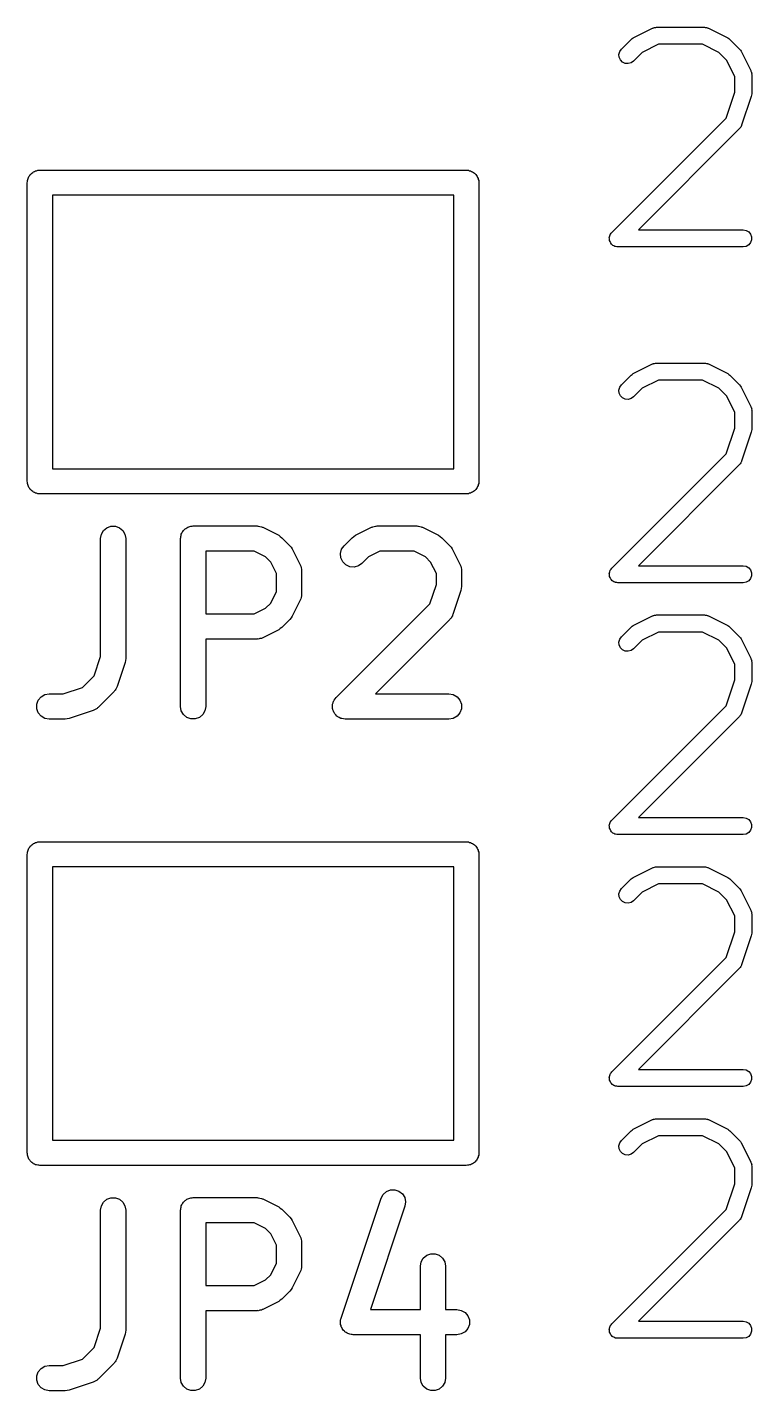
# Model space of a CAD drawing. Extents: x -2.2 to 75.9, y -81.1 to 9.2.
# Drawn here: x 57.16 to 61.47, y -56.31 to -48.19 of the extents above; entities that cross this region are included whole.
import ezdxf

# ---------------------------------------------------------------- set-up
doc = ezdxf.new("R2010")
doc.units = 0
doc.header["$MEASUREMENT"] = 0
doc.layers.add('BLACK', color=7, linetype='CONTINUOUS')

msp = doc.modelspace()

# ---------------------------------------------------------------- linework, layer by layer
at = {"layer": 'Black'}
for p, q in [((60.7645, -48.2481), (60.8794, -48.1906)), ((60.8794, -48.1906), (60.8823, -48.1898)), ((60.8823, -48.1898), (60.8848, -48.1883)), ((60.8848, -48.1883), (60.8907, -48.1873)), ((60.8907, -48.1873), (60.8964, -48.1856)), ((60.8964, -48.1856), (60.8993, -48.1858)), ((60.8993, -48.1858), (60.9022, -48.1852)), ((60.9022, -48.1852), (61.1894, -48.1852)), ((61.1894, -48.1852), (61.1923, -48.1858)), ((61.1923, -48.1858), (61.1952, -48.1856)), ((61.1952, -48.1856), (61.2009, -48.1873)), ((61.2009, -48.1873), (61.2068, -48.1883)), ((61.2068, -48.1883), (61.2093, -48.1898)), ((61.2093, -48.1898), (61.2121, -48.1906)), ((61.2121, -48.1906), (61.3271, -48.2481)), ((60.6838, -48.3295), (60.6939, -48.315)), ((60.6939, -48.315), (60.7513, -48.2576)), ((60.7513, -48.2576), (60.758, -48.2529)), ((60.758, -48.2529), (60.7645, -48.2481)), ((60.9142, -48.2868), (60.8174, -48.3352)), ((61.1774, -48.2868), (60.9142, -48.2868)), ((61.2742, -48.3352), (61.1774, -48.2868)), ((61.3271, -48.2481), (61.3336, -48.2529)), ((61.3336, -48.2529), (61.3403, -48.2576)), ((61.3403, -48.2576), (61.3977, -48.315)), ((61.3977, -48.315), (61.4024, -48.3217)), ((60.6792, -48.3465), (60.6838, -48.3295)), ((60.6807, -48.3641), (60.6792, -48.3465)), ((60.6882, -48.3801), (60.6807, -48.3641)), ((60.7007, -48.3926), (60.6882, -48.3801)), ((60.7167, -48.4), (60.7007, -48.3926)), ((60.7657, -48.3869), (60.7513, -48.397)), ((60.8174, -48.3352), (60.7657, -48.3869)), ((61.32, -48.381), (61.2742, -48.3352)), ((61.3684, -48.4778), (61.32, -48.381)), ((61.4024, -48.3217), (61.4072, -48.3282)), ((61.4072, -48.3282), (61.4647, -48.4431)), ((60.7342, -48.4016), (60.7167, -48.4)), ((60.7513, -48.397), (60.7342, -48.4016)), ((61.4647, -48.4431), (61.4655, -48.4459)), ((61.4655, -48.4459), (61.467, -48.4485)), ((61.467, -48.4485), (61.468, -48.4543)), ((61.468, -48.4543), (61.4697, -48.46)), ((61.4697, -48.46), (61.4695, -48.463)), ((61.4695, -48.463), (61.47, -48.4659)), ((61.47, -48.4659), (61.47, -48.5808)), ((61.3684, -48.5725), (61.3684, -48.4778)), ((61.3174, -48.7257), (61.3684, -48.5725)), ((61.4674, -48.5968), (61.41, -48.7692)), ((61.4686, -48.5888), (61.4674, -48.5968)), ((61.47, -48.5808), (61.4686, -48.5888)), ((60.6364, -49.4066), (61.3174, -48.7257)), ((61.3977, -48.789), (60.795, -49.3917)), ((61.3994, -48.7866), (61.3977, -48.789)), ((61.4016, -48.7847), (61.3994, -48.7866)), ((61.4044, -48.7795), (61.4016, -48.7847)), ((61.4078, -48.7746), (61.4044, -48.7795)), ((61.4086, -48.7718), (61.4078, -48.7746)), ((61.41, -48.7692), (61.4086, -48.7718)), ((57.1875, -49.0503), (57.1925, -49.046)), ((57.1925, -49.046), (57.1987, -49.0438)), ((57.1987, -49.0438), (57.2043, -49.0405)), ((57.2043, -49.0405), (57.2108, -49.0394)), ((57.2108, -49.0394), (57.217, -49.0371)), ((57.217, -49.0371), (57.2235, -49.0371)), ((57.2235, -49.0371), (57.23, -49.036)), ((57.23, -49.036), (59.77, -49.036)), ((59.77, -49.036), (59.7765, -49.0371)), ((59.7765, -49.0371), (59.783, -49.0371)), ((59.783, -49.0371), (59.7892, -49.0394)), ((59.7892, -49.0394), (59.7957, -49.0405)), ((59.7957, -49.0405), (59.8013, -49.0438)), ((59.8013, -49.0438), (59.8075, -49.046)), ((59.8075, -49.046), (59.8125, -49.0503)), ((57.155, -49.111), (57.1561, -49.1045)), ((57.155, -50.889), (57.155, -49.111)), ((57.1561, -49.098), (57.1584, -49.0918)), ((57.1561, -49.1045), (57.1561, -49.098)), ((57.1584, -49.0918), (57.1595, -49.0853)), ((57.1595, -49.0853), (57.1628, -49.0797)), ((57.1628, -49.0797), (57.165, -49.0735)), ((57.165, -49.0735), (57.1693, -49.0685)), ((57.1693, -49.0685), (57.1725, -49.0628)), ((57.1725, -49.0628), (57.1776, -49.0586)), ((57.1776, -49.0586), (57.1818, -49.0535)), ((57.1818, -49.0535), (57.1875, -49.0503)), ((59.8125, -49.0503), (59.8182, -49.0535)), ((59.8182, -49.0535), (59.8224, -49.0586)), ((59.8224, -49.0586), (59.8275, -49.0628)), ((59.8275, -49.0628), (59.8307, -49.0685)), ((59.8307, -49.0685), (59.835, -49.0735)), ((59.835, -49.0735), (59.8372, -49.0797)), ((59.8372, -49.0797), (59.8405, -49.0853)), ((59.8405, -49.0853), (59.8416, -49.0918)), ((59.8416, -49.0918), (59.8439, -49.098)), ((59.8439, -49.098), (59.8439, -49.1045)), ((59.8439, -49.1045), (59.845, -49.111)), ((59.845, -49.111), (59.845, -50.889)), ((57.305, -49.186), (57.305, -50.814)), ((59.695, -49.186), (57.305, -49.186)), ((59.695, -50.814), (59.695, -49.186)), ((60.6217, -49.4381), (60.6223, -49.436)), ((60.6223, -49.4447), (60.6217, -49.4381)), ((60.6223, -49.4337), (60.6246, -49.4275)), ((60.6223, -49.436), (60.6223, -49.4337)), ((60.6223, -49.4514), (60.6223, -49.4447)), ((60.6231, -49.4535), (60.6223, -49.4514)), ((60.6246, -49.4275), (60.6263, -49.4211)), ((60.6263, -49.4211), (60.6276, -49.4193)), ((60.6276, -49.4193), (60.6284, -49.4171)), ((60.6284, -49.4171), (60.6326, -49.4121)), ((60.6326, -49.4121), (60.6364, -49.4066)), ((60.795, -49.3917), (61.4192, -49.3917)), ((61.4192, -49.3917), (61.4366, -49.3948)), ((61.4366, -49.3948), (61.4519, -49.4036)), ((61.4519, -49.4036), (61.4632, -49.4171)), ((61.4632, -49.4171), (61.4693, -49.4337)), ((61.4693, -49.4514), (61.4632, -49.4679)), ((61.4693, -49.4337), (61.4693, -49.4514)), ((60.6233, -49.4557), (60.6231, -49.4535)), ((60.6261, -49.4617), (60.6233, -49.4557)), ((60.6284, -49.4679), (60.6261, -49.4617)), ((60.6298, -49.4697), (60.6284, -49.4679)), ((60.6307, -49.4717), (60.6298, -49.4697)), ((60.6354, -49.4764), (60.6307, -49.4717)), ((60.6397, -49.4815), (60.6354, -49.4764)), ((60.6416, -49.4826), (60.6397, -49.4815)), ((60.6432, -49.4842), (60.6416, -49.4826)), ((60.6492, -49.487), (60.6432, -49.4842)), ((60.655, -49.4903), (60.6492, -49.487)), ((60.6572, -49.4907), (60.655, -49.4903)), ((60.6592, -49.4916), (60.6572, -49.4907)), ((60.6658, -49.4922), (60.6592, -49.4916)), ((60.6724, -49.4933), (60.6658, -49.4922)), ((61.4192, -49.4933), (60.6724, -49.4933)), ((61.4366, -49.4903), (61.4192, -49.4933)), ((61.4519, -49.4815), (61.4366, -49.4903)), ((61.4632, -49.4679), (61.4519, -49.4815)), ((60.6939, -50.315), (60.7513, -50.2576)), ((60.7513, -50.2576), (60.758, -50.2529)), ((60.758, -50.2529), (60.7645, -50.2481)), ((60.7645, -50.2481), (60.8794, -50.1906)), ((60.8794, -50.1906), (60.8823, -50.1898)), ((60.8823, -50.1898), (60.8848, -50.1883)), ((60.8848, -50.1883), (60.8907, -50.1873)), ((60.8907, -50.1873), (60.8964, -50.1856)), ((60.8964, -50.1856), (60.8993, -50.1858)), ((60.8993, -50.1858), (60.9022, -50.1852)), ((60.9022, -50.1852), (61.1894, -50.1852)), ((61.1894, -50.1852), (61.1923, -50.1858)), ((61.1923, -50.1858), (61.1952, -50.1856)), ((61.1952, -50.1856), (61.2009, -50.1873)), ((61.2009, -50.1873), (61.2068, -50.1883)), ((61.2068, -50.1883), (61.2093, -50.1898)), ((61.2093, -50.1898), (61.2121, -50.1906)), ((61.2121, -50.1906), (61.3271, -50.2481)), ((61.3271, -50.2481), (61.3336, -50.2529)), ((61.3336, -50.2529), (61.3403, -50.2576)), ((61.3403, -50.2576), (61.3977, -50.315)), ((60.6792, -50.3465), (60.6838, -50.3295)), ((60.6838, -50.3295), (60.6939, -50.315)), ((60.8174, -50.3352), (60.7657, -50.3869)), ((60.9142, -50.2868), (60.8174, -50.3352)), ((61.1774, -50.2868), (60.9142, -50.2868)), ((61.2742, -50.3352), (61.1774, -50.2868)), ((61.32, -50.381), (61.2742, -50.3352)), ((61.3977, -50.315), (61.4024, -50.3217)), ((61.4024, -50.3217), (61.4072, -50.3282)), ((61.4072, -50.3282), (61.4647, -50.4431)), ((60.6807, -50.3641), (60.6792, -50.3465)), ((60.6882, -50.3801), (60.6807, -50.3641)), ((60.7007, -50.3926), (60.6882, -50.3801)), ((60.7167, -50.4), (60.7007, -50.3926)), ((60.7342, -50.4016), (60.7167, -50.4)), ((60.7513, -50.397), (60.7342, -50.4016)), ((60.7657, -50.3869), (60.7513, -50.397)), ((61.3684, -50.4778), (61.32, -50.381)), ((61.3684, -50.5725), (61.3684, -50.4778)), ((61.4647, -50.4431), (61.4655, -50.4459)), ((61.4655, -50.4459), (61.467, -50.4485)), ((61.467, -50.4485), (61.468, -50.4543)), ((61.468, -50.4543), (61.4697, -50.46)), ((61.4697, -50.46), (61.4695, -50.463)), ((61.4695, -50.463), (61.47, -50.4659)), ((61.47, -50.4659), (61.47, -50.5808)), ((61.3174, -50.7257), (61.3684, -50.5725)), ((61.4686, -50.5888), (61.4674, -50.5968)), ((61.47, -50.5808), (61.4686, -50.5888)), ((61.4674, -50.5968), (61.41, -50.7692)), ((60.6364, -51.4066), (61.3174, -50.7257)), ((57.305, -50.814), (59.695, -50.814)), ((61.3977, -50.789), (60.795, -51.3917)), ((61.3994, -50.7866), (61.3977, -50.789)), ((61.4016, -50.7847), (61.3994, -50.7866)), ((61.4044, -50.7795), (61.4016, -50.7847)), ((61.4078, -50.7746), (61.4044, -50.7795)), ((61.4086, -50.7718), (61.4078, -50.7746)), ((61.41, -50.7692), (61.4086, -50.7718)), ((57.1561, -50.8955), (57.155, -50.889)), ((57.1561, -50.902), (57.1561, -50.8955)), ((57.1584, -50.9082), (57.1561, -50.902)), ((57.1595, -50.9147), (57.1584, -50.9082)), ((59.8416, -50.9082), (59.8405, -50.9147)), ((59.8439, -50.902), (59.8416, -50.9082)), ((59.845, -50.889), (59.8439, -50.8955)), ((59.8439, -50.8955), (59.8439, -50.902)), ((57.1628, -50.9203), (57.1595, -50.9147)), ((57.165, -50.9265), (57.1628, -50.9203)), ((57.1693, -50.9315), (57.165, -50.9265)), ((57.1725, -50.9372), (57.1693, -50.9315)), ((57.1776, -50.9414), (57.1725, -50.9372)), ((57.1818, -50.9465), (57.1776, -50.9414)), ((57.1875, -50.9497), (57.1818, -50.9465)), ((57.1925, -50.954), (57.1875, -50.9497)), ((57.1987, -50.9562), (57.1925, -50.954)), ((57.2043, -50.9595), (57.1987, -50.9562)), ((57.2108, -50.9606), (57.2043, -50.9595)), ((57.217, -50.9629), (57.2108, -50.9606)), ((57.2235, -50.9629), (57.217, -50.9629)), ((57.23, -50.964), (57.2235, -50.9629)), ((59.77, -50.964), (57.23, -50.964)), ((59.7765, -50.9629), (59.77, -50.964)), ((59.783, -50.9629), (59.7765, -50.9629)), ((59.7892, -50.9606), (59.783, -50.9629)), ((59.7957, -50.9595), (59.7892, -50.9606)), ((59.8013, -50.9562), (59.7957, -50.9595)), ((59.8075, -50.954), (59.8013, -50.9562)), ((59.8125, -50.9497), (59.8075, -50.954)), ((59.8182, -50.9465), (59.8125, -50.9497)), ((59.8224, -50.9414), (59.8182, -50.9465)), ((59.8275, -50.9372), (59.8224, -50.9414)), ((59.8307, -50.9315), (59.8275, -50.9372)), ((59.835, -50.9265), (59.8307, -50.9315)), ((59.8372, -50.9203), (59.835, -50.9265)), ((59.8405, -50.9147), (59.8372, -50.9203)), ((57.6292, -51.1654), (57.6536, -51.1565)), ((57.6536, -51.1565), (57.6797, -51.1565)), ((57.6797, -51.1565), (57.7042, -51.1654)), ((58.1237, -51.1588), (58.1298, -51.1565)), ((58.1298, -51.1565), (58.1364, -51.1565)), ((58.1364, -51.1565), (58.1429, -51.1554)), ((58.1429, -51.1554), (58.5238, -51.1554)), ((58.5238, -51.1554), (58.5281, -51.1561)), ((58.5281, -51.1561), (58.5324, -51.1559)), ((58.5324, -51.1559), (58.5408, -51.1584)), ((59.2211, -51.1584), (59.2295, -51.1559)), ((59.2295, -51.1559), (59.2338, -51.1561)), ((59.2338, -51.1561), (59.2381, -51.1554)), ((59.2381, -51.1554), (59.4762, -51.1554)), ((59.4762, -51.1554), (59.4804, -51.1561)), ((59.4804, -51.1561), (59.4848, -51.1559)), ((59.4848, -51.1559), (59.4932, -51.1584)), ((57.5917, -51.2304), (57.5962, -51.2047)), ((57.5917, -51.9325), (57.5917, -51.2304)), ((57.5962, -51.2047), (57.6092, -51.1822)), ((57.6092, -51.1822), (57.6292, -51.1654)), ((57.7042, -51.1654), (57.7241, -51.1822)), ((57.7241, -51.1822), (57.7371, -51.2047)), ((57.7371, -51.2047), (57.7417, -51.2304)), ((57.7417, -51.2304), (57.7417, -51.9447)), ((58.0679, -51.2304), (58.069, -51.2239)), ((58.0679, -52.2304), (58.0679, -51.2304)), ((58.069, -51.2174), (58.0712, -51.2112)), ((58.069, -51.2239), (58.069, -51.2174)), ((58.0712, -51.2112), (58.0724, -51.2047)), ((58.0724, -51.2047), (58.0757, -51.199)), ((58.0757, -51.199), (58.0779, -51.1929)), ((58.0779, -51.1929), (58.0821, -51.1879)), ((58.0821, -51.1879), (58.0854, -51.1822)), ((58.0854, -51.1822), (58.0904, -51.178)), ((58.0904, -51.178), (58.0946, -51.1729)), ((58.0946, -51.1729), (58.1003, -51.1696)), ((58.1003, -51.1696), (58.1054, -51.1654)), ((58.1054, -51.1654), (58.1115, -51.1632)), ((58.1115, -51.1632), (58.1172, -51.1599)), ((58.1172, -51.1599), (58.1237, -51.1588)), ((58.5408, -51.1584), (58.5495, -51.1599)), ((58.5495, -51.1599), (58.5532, -51.1621)), ((58.5532, -51.1621), (58.5574, -51.1633)), ((58.5574, -51.1633), (58.6526, -51.2109)), ((58.6526, -51.2109), (58.6622, -51.2181)), ((58.6622, -51.2181), (58.6721, -51.225)), ((58.6721, -51.225), (58.7197, -51.2726)), ((59.0422, -51.2726), (59.0898, -51.225)), ((59.0898, -51.225), (59.0997, -51.2181)), ((59.0997, -51.2181), (59.1093, -51.2109)), ((59.1093, -51.2109), (59.2046, -51.1633)), ((59.2046, -51.1633), (59.2087, -51.1621)), ((59.2087, -51.1621), (59.2124, -51.1599)), ((59.2124, -51.1599), (59.2211, -51.1584)), ((59.4932, -51.1584), (59.5018, -51.1599)), ((59.5018, -51.1599), (59.5056, -51.1621)), ((59.5056, -51.1621), (59.5097, -51.1633)), ((59.5097, -51.1633), (59.605, -51.2109)), ((59.605, -51.2109), (59.6146, -51.2181)), ((59.6146, -51.2181), (59.6245, -51.225)), ((59.6245, -51.225), (59.6721, -51.2726)), ((58.2179, -51.3054), (58.2179, -51.6792)), ((58.5061, -51.3054), (58.2179, -51.3054)), ((58.5746, -51.3396), (58.5061, -51.3054)), ((58.7197, -51.2726), (58.7266, -51.2824)), ((58.7266, -51.2824), (58.7337, -51.2921)), ((58.7337, -51.2921), (58.7814, -51.3873)), ((59.0205, -51.3191), (59.0273, -51.2939)), ((59.0228, -51.345), (59.0205, -51.3191)), ((59.0273, -51.2939), (59.0422, -51.2726)), ((59.2558, -51.3054), (59.1873, -51.3396)), ((59.4585, -51.3054), (59.2558, -51.3054)), ((59.527, -51.3396), (59.4585, -51.3054)), ((59.6721, -51.2726), (59.679, -51.2824)), ((59.679, -51.2824), (59.6861, -51.2921)), ((59.6861, -51.2921), (59.7337, -51.3873)), ((58.605, -51.37), (58.5746, -51.3396)), ((58.6393, -51.4386), (58.605, -51.37)), ((58.7814, -51.3873), (58.7826, -51.3915)), ((58.7826, -51.3915), (58.7848, -51.3952)), ((58.7848, -51.3952), (58.7863, -51.4039)), ((59.0338, -51.3686), (59.0228, -51.345)), ((59.0522, -51.3871), (59.0338, -51.3686)), ((59.0758, -51.3981), (59.0522, -51.3871)), ((59.1018, -51.4003), (59.0758, -51.3981)), ((59.1269, -51.3936), (59.1018, -51.4003)), ((59.1483, -51.3787), (59.1269, -51.3936)), ((59.1873, -51.3396), (59.1483, -51.3787)), ((59.5574, -51.37), (59.527, -51.3396)), ((59.5917, -51.4386), (59.5574, -51.37)), ((59.7337, -51.3873), (59.735, -51.3915)), ((59.735, -51.3915), (59.7371, -51.3952)), ((59.7371, -51.3952), (59.7387, -51.4039)), ((60.795, -51.3917), (61.4192, -51.3917)), ((61.4192, -51.3917), (61.4366, -51.3948)), ((61.4366, -51.3948), (61.4519, -51.4036)), ((58.6393, -51.546), (58.6393, -51.4386)), ((58.7863, -51.4039), (58.7888, -51.4123)), ((58.7888, -51.4123), (58.7885, -51.4166)), ((58.7885, -51.4166), (58.7893, -51.4209)), ((58.7893, -51.4209), (58.7893, -51.5637)), ((59.5917, -51.5039), (59.5917, -51.4386)), ((59.7387, -51.4039), (59.7412, -51.4123)), ((59.7412, -51.4123), (59.7409, -51.4166)), ((59.7409, -51.4166), (59.7417, -51.4209)), ((59.7417, -51.4209), (59.7417, -51.5161)), ((60.6217, -51.4381), (60.6223, -51.436)), ((60.6223, -51.4447), (60.6217, -51.4381)), ((60.6223, -51.4337), (60.6246, -51.4275)), ((60.6223, -51.436), (60.6223, -51.4337)), ((60.6223, -51.4514), (60.6223, -51.4447)), ((60.6231, -51.4535), (60.6223, -51.4514)), ((60.6233, -51.4557), (60.6231, -51.4535)), ((60.6261, -51.4617), (60.6233, -51.4557)), ((60.6246, -51.4275), (60.6263, -51.4211)), ((60.6284, -51.4679), (60.6261, -51.4617)), ((60.6263, -51.4211), (60.6276, -51.4193)), ((60.6276, -51.4193), (60.6284, -51.4171)), ((60.6284, -51.4171), (60.6326, -51.4121)), ((60.6298, -51.4697), (60.6284, -51.4679)), ((60.6307, -51.4717), (60.6298, -51.4697)), ((60.6354, -51.4764), (60.6307, -51.4717)), ((60.6326, -51.4121), (60.6364, -51.4066)), ((60.6397, -51.4815), (60.6354, -51.4764)), ((60.6416, -51.4826), (60.6397, -51.4815)), ((61.4519, -51.4815), (61.4366, -51.4903)), ((61.4519, -51.4036), (61.4632, -51.4171)), ((61.4632, -51.4679), (61.4519, -51.4815)), ((61.4632, -51.4171), (61.4693, -51.4337)), ((61.4693, -51.4514), (61.4632, -51.4679)), ((61.4693, -51.4337), (61.4693, -51.4514)), ((58.605, -51.6145), (58.6393, -51.546)), ((59.5535, -51.6184), (59.5917, -51.5039)), ((59.7378, -51.5398), (59.6902, -51.6827)), ((59.7396, -51.5279), (59.7378, -51.5398)), ((59.7417, -51.5161), (59.7396, -51.5279)), ((60.6432, -51.4842), (60.6416, -51.4826)), ((60.6492, -51.487), (60.6432, -51.4842)), ((60.655, -51.4903), (60.6492, -51.487)), ((60.6572, -51.4907), (60.655, -51.4903)), ((60.6592, -51.4916), (60.6572, -51.4907)), ((60.6658, -51.4922), (60.6592, -51.4916)), ((60.6724, -51.4933), (60.6658, -51.4922)), ((61.4192, -51.4933), (60.6724, -51.4933)), ((61.4366, -51.4903), (61.4192, -51.4933)), ((58.5746, -51.6449), (58.605, -51.6145)), ((58.7814, -51.5973), (58.7337, -51.6925)), ((58.7826, -51.5931), (58.7814, -51.5973)), ((58.7848, -51.5894), (58.7826, -51.5931)), ((58.7863, -51.5807), (58.7848, -51.5894)), ((58.7888, -51.5723), (58.7863, -51.5807)), ((58.7893, -51.5637), (58.7885, -51.568)), ((58.7885, -51.568), (58.7888, -51.5723)), ((58.9946, -52.1773), (59.5535, -51.6184)), ((58.2179, -51.6792), (58.5061, -51.6792)), ((58.5061, -51.6792), (58.5746, -51.6449)), ((58.7197, -51.712), (58.6721, -51.7596)), ((58.7266, -51.7022), (58.7197, -51.712)), ((58.7337, -51.6925), (58.7266, -51.7022)), ((59.6721, -51.712), (59.2287, -52.1554)), ((59.6746, -51.7084), (59.6721, -51.712)), ((59.6778, -51.7056), (59.6746, -51.7084)), ((59.682, -51.6979), (59.6778, -51.7056)), ((59.687, -51.6906), (59.682, -51.6979)), ((59.6881, -51.6865), (59.687, -51.6906)), ((59.6902, -51.6827), (59.6881, -51.6865)), ((60.7645, -51.7481), (60.8794, -51.6906)), ((60.8794, -51.6906), (60.8823, -51.6898)), ((60.8823, -51.6898), (60.8848, -51.6883)), ((60.8848, -51.6883), (60.8907, -51.6873)), ((60.8907, -51.6873), (60.8964, -51.6856)), ((60.8964, -51.6856), (60.8993, -51.6858)), ((60.8993, -51.6858), (60.9022, -51.6852)), ((60.9022, -51.6852), (61.1894, -51.6852)), ((61.1894, -51.6852), (61.1923, -51.6858)), ((61.1923, -51.6858), (61.1952, -51.6856)), ((61.1952, -51.6856), (61.2009, -51.6873)), ((61.2009, -51.6873), (61.2068, -51.6883)), ((61.2068, -51.6883), (61.2093, -51.6898)), ((61.2093, -51.6898), (61.2121, -51.6906)), ((61.2121, -51.6906), (61.3271, -51.7481)), ((58.6526, -51.7737), (58.5574, -51.8213)), ((58.6622, -51.7665), (58.6526, -51.7737)), ((58.6721, -51.7596), (58.6622, -51.7665)), ((60.6939, -51.815), (60.7513, -51.7576)), ((60.7513, -51.7576), (60.758, -51.7529)), ((60.758, -51.7529), (60.7645, -51.7481)), ((60.9142, -51.7868), (60.8174, -51.8352)), ((61.1774, -51.7868), (60.9142, -51.7868)), ((61.2742, -51.8352), (61.1774, -51.7868)), ((61.3271, -51.7481), (61.3336, -51.7529)), ((61.3336, -51.7529), (61.3403, -51.7576)), ((61.3403, -51.7576), (61.3977, -51.815)), ((58.5238, -51.8292), (58.2179, -51.8292)), ((58.2179, -51.8292), (58.2179, -52.2304)), ((58.5281, -51.8284), (58.5238, -51.8292)), ((58.5324, -51.8287), (58.5281, -51.8284)), ((58.5408, -51.8262), (58.5324, -51.8287)), ((58.5495, -51.8247), (58.5408, -51.8262)), ((58.5532, -51.8225), (58.5495, -51.8247)), ((58.5574, -51.8213), (58.5532, -51.8225)), ((60.6792, -51.8465), (60.6838, -51.8295)), ((60.6807, -51.8641), (60.6792, -51.8465)), ((60.6882, -51.8801), (60.6807, -51.8641)), ((60.6838, -51.8295), (60.6939, -51.815)), ((60.7007, -51.8926), (60.6882, -51.8801)), ((60.7657, -51.8869), (60.7513, -51.897)), ((60.8174, -51.8352), (60.7657, -51.8869)), ((61.32, -51.881), (61.2742, -51.8352)), ((61.3684, -51.9778), (61.32, -51.881)), ((61.3977, -51.815), (61.4024, -51.8217)), ((61.4024, -51.8217), (61.4072, -51.8282)), ((61.4072, -51.8282), (61.4647, -51.9431)), ((57.5535, -52.047), (57.5917, -51.9325)), ((57.7378, -51.9684), (57.6902, -52.1112)), ((57.7396, -51.9565), (57.7378, -51.9684)), ((57.7417, -51.9447), (57.7396, -51.9565)), ((60.7167, -51.9), (60.7007, -51.8926)), ((60.7342, -51.9016), (60.7167, -51.9)), ((60.7513, -51.897), (60.7342, -51.9016)), ((61.4647, -51.9431), (61.4655, -51.9459)), ((61.4655, -51.9459), (61.467, -51.9485)), ((61.467, -51.9485), (61.468, -51.9543)), ((61.468, -51.9543), (61.4697, -51.96)), ((61.4697, -51.96), (61.4695, -51.963)), ((61.4695, -51.963), (61.47, -51.9659)), ((61.47, -51.9659), (61.47, -52.0808)), ((57.4833, -52.1172), (57.5535, -52.047)), ((61.3684, -52.0725), (61.3684, -51.9778)), ((57.3688, -52.1554), (57.4833, -52.1172)), ((57.682, -52.1264), (57.6778, -52.1341)), ((57.687, -52.1192), (57.682, -52.1264)), ((57.6881, -52.115), (57.687, -52.1192)), ((57.6902, -52.1112), (57.6881, -52.115)), ((61.3174, -52.2257), (61.3684, -52.0725)), ((61.4674, -52.0968), (61.41, -52.2692)), ((61.4686, -52.0888), (61.4674, -52.0968)), ((61.47, -52.0808), (61.4686, -52.0888)), ((57.2119, -52.2174), (57.2208, -52.1929)), ((57.2208, -52.1929), (57.2375, -52.1729)), ((57.2375, -52.1729), (57.2601, -52.1599)), ((57.2601, -52.1599), (57.2857, -52.1554)), ((57.2857, -52.1554), (57.3688, -52.1554)), ((57.6721, -52.1406), (57.5768, -52.2358)), ((57.6746, -52.137), (57.6721, -52.1406)), ((57.6778, -52.1341), (57.6746, -52.137)), ((58.9738, -52.2174), (58.9771, -52.2081)), ((58.9771, -52.2081), (58.9796, -52.1987)), ((58.9796, -52.1987), (58.9815, -52.196)), ((58.9815, -52.196), (58.9827, -52.1929)), ((58.9827, -52.1929), (58.989, -52.1854)), ((58.989, -52.1854), (58.9946, -52.1773)), ((59.2287, -52.1554), (59.6667, -52.1554)), ((59.6667, -52.1554), (59.6923, -52.1599)), ((59.6923, -52.1599), (59.7149, -52.1729)), ((59.7149, -52.1729), (59.7316, -52.1929)), ((59.7316, -52.1929), (59.7405, -52.2174)), ((57.2119, -52.2434), (57.2119, -52.2174)), ((57.2208, -52.2679), (57.2119, -52.2434)), ((57.2375, -52.2878), (57.2208, -52.2679)), ((57.2601, -52.3009), (57.2375, -52.2878)), ((57.5475, -52.2539), (57.4047, -52.3015)), ((57.5513, -52.2519), (57.5475, -52.2539)), ((57.5555, -52.2507), (57.5513, -52.2519)), ((57.5627, -52.2457), (57.5555, -52.2507)), ((57.5704, -52.2415), (57.5627, -52.2457)), ((57.5733, -52.2383), (57.5704, -52.2415)), ((57.5768, -52.2358), (57.5733, -52.2383)), ((58.0724, -52.256), (58.0679, -52.2304)), ((58.0854, -52.2786), (58.0724, -52.256)), ((58.1054, -52.2953), (58.0854, -52.2786)), ((58.2003, -52.2786), (58.1804, -52.2953)), ((58.2133, -52.256), (58.2003, -52.2786)), ((58.2179, -52.2304), (58.2133, -52.256)), ((58.9729, -52.2238), (58.9738, -52.2207)), ((58.9738, -52.2336), (58.9729, -52.2238)), ((58.9738, -52.2207), (58.9738, -52.2174)), ((58.9738, -52.2434), (58.9738, -52.2336)), ((58.9749, -52.2465), (58.9738, -52.2434)), ((58.9752, -52.2498), (58.9749, -52.2465)), ((58.9793, -52.2587), (58.9752, -52.2498)), ((58.9827, -52.2679), (58.9793, -52.2587)), ((58.9848, -52.2704), (58.9827, -52.2679)), ((58.9862, -52.2734), (58.9848, -52.2704)), ((58.9931, -52.2803), (58.9862, -52.2734)), ((58.9994, -52.2878), (58.9931, -52.2803)), ((59.0023, -52.2895), (58.9994, -52.2878)), ((59.0046, -52.2918), (59.0023, -52.2895)), ((59.0135, -52.296), (59.0046, -52.2918)), ((59.7149, -52.2878), (59.6923, -52.3009)), ((59.7316, -52.2679), (59.7149, -52.2878)), ((59.7405, -52.2434), (59.7316, -52.2679)), ((59.7405, -52.2174), (59.7405, -52.2434)), ((60.6364, -52.9066), (61.3174, -52.2257)), ((61.3977, -52.289), (60.795, -52.8917)), ((61.3994, -52.2866), (61.3977, -52.289)), ((61.4016, -52.2847), (61.3994, -52.2866)), ((61.4044, -52.2795), (61.4016, -52.2847)), ((61.4078, -52.2746), (61.4044, -52.2795)), ((61.4086, -52.2718), (61.4078, -52.2746)), ((61.41, -52.2692), (61.4086, -52.2718)), ((57.2857, -52.3054), (57.2601, -52.3009)), ((57.381, -52.3054), (57.2857, -52.3054)), ((57.3928, -52.3033), (57.381, -52.3054)), ((57.4047, -52.3015), (57.3928, -52.3033)), ((58.1298, -52.3042), (58.1054, -52.2953)), ((58.1559, -52.3042), (58.1298, -52.3042)), ((58.1804, -52.2953), (58.1559, -52.3042)), ((59.022, -52.3009), (59.0135, -52.296)), ((59.0252, -52.3014), (59.022, -52.3009)), ((59.0282, -52.3028), (59.0252, -52.3014)), ((59.038, -52.3037), (59.0282, -52.3028)), ((59.0476, -52.3054), (59.038, -52.3037)), ((59.6667, -52.3054), (59.0476, -52.3054)), ((59.6923, -52.3009), (59.6667, -52.3054)), ((60.6217, -52.9381), (60.6223, -52.936)), ((60.6223, -52.9447), (60.6217, -52.9381)), ((60.6223, -52.9337), (60.6246, -52.9275)), ((60.6223, -52.936), (60.6223, -52.9337)), ((60.6246, -52.9275), (60.6263, -52.9211)), ((60.6263, -52.9211), (60.6276, -52.9193)), ((60.6276, -52.9193), (60.6284, -52.9171)), ((60.6284, -52.9171), (60.6326, -52.9121)), ((60.6326, -52.9121), (60.6364, -52.9066)), ((60.795, -52.8917), (61.4192, -52.8917)), ((61.4192, -52.8917), (61.4366, -52.8948)), ((61.4366, -52.8948), (61.4519, -52.9036)), ((61.4519, -52.9036), (61.4632, -52.9171)), ((61.4632, -52.9171), (61.4693, -52.9337)), ((61.4693, -52.9337), (61.4693, -52.9514)), ((60.6223, -52.9514), (60.6223, -52.9447)), ((60.6231, -52.9535), (60.6223, -52.9514)), ((60.6233, -52.9557), (60.6231, -52.9535)), ((60.6261, -52.9617), (60.6233, -52.9557)), ((60.6284, -52.9679), (60.6261, -52.9617)), ((60.6298, -52.9697), (60.6284, -52.9679)), ((60.6307, -52.9717), (60.6298, -52.9697)), ((60.6354, -52.9764), (60.6307, -52.9717)), ((60.6397, -52.9815), (60.6354, -52.9764)), ((60.6416, -52.9826), (60.6397, -52.9815)), ((60.6432, -52.9842), (60.6416, -52.9826)), ((60.6492, -52.987), (60.6432, -52.9842)), ((60.655, -52.9903), (60.6492, -52.987)), ((60.6572, -52.9907), (60.655, -52.9903)), ((60.6592, -52.9916), (60.6572, -52.9907)), ((60.6658, -52.9922), (60.6592, -52.9916)), ((60.6724, -52.9933), (60.6658, -52.9922)), ((61.4192, -52.9933), (60.6724, -52.9933)), ((61.4366, -52.9903), (61.4192, -52.9933)), ((61.4519, -52.9815), (61.4366, -52.9903)), ((61.4632, -52.9679), (61.4519, -52.9815)), ((61.4693, -52.9514), (61.4632, -52.9679)), ((57.155, -53.111), (57.1561, -53.1045)), ((57.1561, -53.098), (57.1584, -53.0918)), ((57.1561, -53.1045), (57.1561, -53.098)), ((57.1584, -53.0918), (57.1595, -53.0853)), ((57.1595, -53.0853), (57.1628, -53.0797)), ((57.1628, -53.0797), (57.165, -53.0735)), ((57.165, -53.0735), (57.1693, -53.0685)), ((57.1693, -53.0685), (57.1725, -53.0628)), ((57.1725, -53.0628), (57.1776, -53.0586)), ((57.1776, -53.0586), (57.1818, -53.0535)), ((57.1818, -53.0535), (57.1875, -53.0503)), ((57.1875, -53.0503), (57.1925, -53.046)), ((57.1925, -53.046), (57.1987, -53.0438)), ((57.1987, -53.0438), (57.2043, -53.0405)), ((57.2043, -53.0405), (57.2108, -53.0394)), ((57.2108, -53.0394), (57.217, -53.0371)), ((57.217, -53.0371), (57.2235, -53.0371)), ((57.2235, -53.0371), (57.23, -53.036)), ((57.23, -53.036), (59.77, -53.036)), ((59.77, -53.036), (59.7765, -53.0371)), ((59.7765, -53.0371), (59.783, -53.0371)), ((59.783, -53.0371), (59.7892, -53.0394)), ((59.7892, -53.0394), (59.7957, -53.0405)), ((59.7957, -53.0405), (59.8013, -53.0438)), ((59.8013, -53.0438), (59.8075, -53.046)), ((59.8075, -53.046), (59.8125, -53.0503)), ((59.8125, -53.0503), (59.8182, -53.0535)), ((59.8182, -53.0535), (59.8224, -53.0586)), ((59.8224, -53.0586), (59.8275, -53.0628)), ((59.8275, -53.0628), (59.8307, -53.0685)), ((59.8307, -53.0685), (59.835, -53.0735)), ((59.835, -53.0735), (59.8372, -53.0797)), ((59.8372, -53.0797), (59.8405, -53.0853)), ((59.8405, -53.0853), (59.8416, -53.0918)), ((59.8416, -53.0918), (59.8439, -53.098)), ((59.8439, -53.098), (59.8439, -53.1045)), ((59.8439, -53.1045), (59.845, -53.111)), ((57.155, -54.889), (57.155, -53.111)), ((57.305, -53.186), (57.305, -54.814)), ((59.695, -53.186), (57.305, -53.186)), ((59.695, -54.814), (59.695, -53.186)), ((59.845, -53.111), (59.845, -54.889)), ((60.8848, -53.1883), (60.8907, -53.1873)), ((60.8907, -53.1873), (60.8964, -53.1856)), ((60.8964, -53.1856), (60.8993, -53.1858)), ((60.8993, -53.1858), (60.9022, -53.1852)), ((60.9022, -53.1852), (61.1894, -53.1852)), ((61.1894, -53.1852), (61.1923, -53.1858)), ((61.1923, -53.1858), (61.1952, -53.1856)), ((61.1952, -53.1856), (61.2009, -53.1873)), ((61.2009, -53.1873), (61.2068, -53.1883)), ((60.6939, -53.315), (60.7513, -53.2576)), ((60.7513, -53.2576), (60.758, -53.2529)), ((60.758, -53.2529), (60.7645, -53.2481)), ((60.7645, -53.2481), (60.8794, -53.1906)), ((60.8794, -53.1906), (60.8823, -53.1898)), ((60.8823, -53.1898), (60.8848, -53.1883)), ((61.2068, -53.1883), (61.2093, -53.1898)), ((61.2093, -53.1898), (61.2121, -53.1906)), ((61.2121, -53.1906), (61.3271, -53.2481)), ((61.3271, -53.2481), (61.3336, -53.2529)), ((61.3336, -53.2529), (61.3403, -53.2576)), ((61.3403, -53.2576), (61.3977, -53.315)), ((60.6792, -53.3465), (60.6838, -53.3295)), ((60.6807, -53.3641), (60.6792, -53.3465)), ((60.6838, -53.3295), (60.6939, -53.315)), ((60.8174, -53.3352), (60.7657, -53.3869)), ((60.9142, -53.2868), (60.8174, -53.3352)), ((61.1774, -53.2868), (60.9142, -53.2868)), ((61.2742, -53.3352), (61.1774, -53.2868)), ((61.32, -53.381), (61.2742, -53.3352)), ((61.3977, -53.315), (61.4024, -53.3217)), ((61.4024, -53.3217), (61.4072, -53.3282)), ((61.4072, -53.3282), (61.4647, -53.4431)), ((60.6882, -53.3801), (60.6807, -53.3641)), ((60.7007, -53.3926), (60.6882, -53.3801)), ((60.7167, -53.4), (60.7007, -53.3926)), ((60.7342, -53.4016), (60.7167, -53.4)), ((60.7513, -53.397), (60.7342, -53.4016)), ((60.7657, -53.3869), (60.7513, -53.397)), ((61.3684, -53.4778), (61.32, -53.381)), ((61.3684, -53.5725), (61.3684, -53.4778)), ((61.4647, -53.4431), (61.4655, -53.4459)), ((61.4655, -53.4459), (61.467, -53.4485)), ((61.467, -53.4485), (61.468, -53.4543)), ((61.468, -53.4543), (61.4697, -53.46)), ((61.4697, -53.46), (61.4695, -53.463)), ((61.4695, -53.463), (61.47, -53.4659)), ((61.47, -53.4659), (61.47, -53.5808)), ((61.3174, -53.7257), (61.3684, -53.5725)), ((61.4686, -53.5888), (61.4674, -53.5968)), ((61.47, -53.5808), (61.4686, -53.5888)), ((61.4674, -53.5968), (61.41, -53.7692)), ((60.6364, -54.4066), (61.3174, -53.7257)), ((61.3977, -53.789), (60.795, -54.3917)), ((61.3994, -53.7866), (61.3977, -53.789)), ((61.4016, -53.7847), (61.3994, -53.7866)), ((61.4044, -53.7795), (61.4016, -53.7847)), ((61.4078, -53.7746), (61.4044, -53.7795)), ((61.4086, -53.7718), (61.4078, -53.7746)), ((61.41, -53.7692), (61.4086, -53.7718)), ((60.795, -54.3917), (61.4192, -54.3917)), ((61.4192, -54.3917), (61.4366, -54.3948)), ((61.4366, -54.3948), (61.4519, -54.4036)), ((61.4519, -54.4036), (61.4632, -54.4171)), ((60.6217, -54.4381), (60.6223, -54.436)), ((60.6223, -54.4447), (60.6217, -54.4381)), ((60.6223, -54.4337), (60.6246, -54.4275)), ((60.6223, -54.436), (60.6223, -54.4337)), ((60.6223, -54.4514), (60.6223, -54.4447)), ((60.6231, -54.4535), (60.6223, -54.4514)), ((60.6233, -54.4557), (60.6231, -54.4535)), ((60.6261, -54.4617), (60.6233, -54.4557)), ((60.6246, -54.4275), (60.6263, -54.4211)), ((60.6284, -54.4679), (60.6261, -54.4617)), ((60.6263, -54.4211), (60.6276, -54.4193)), ((60.6276, -54.4193), (60.6284, -54.4171)), ((60.6284, -54.4171), (60.6326, -54.4121)), ((60.6298, -54.4697), (60.6284, -54.4679)), ((60.6307, -54.4717), (60.6298, -54.4697)), ((60.6354, -54.4764), (60.6307, -54.4717)), ((60.6326, -54.4121), (60.6364, -54.4066)), ((60.6397, -54.4815), (60.6354, -54.4764)), ((60.6416, -54.4826), (60.6397, -54.4815)), ((60.6432, -54.4842), (60.6416, -54.4826)), ((60.6492, -54.487), (60.6432, -54.4842)), ((61.4519, -54.4815), (61.4366, -54.4903)), ((61.4632, -54.4679), (61.4519, -54.4815)), ((61.4632, -54.4171), (61.4693, -54.4337)), ((61.4693, -54.4514), (61.4632, -54.4679)), ((61.4693, -54.4337), (61.4693, -54.4514)), ((60.655, -54.4903), (60.6492, -54.487)), ((60.6572, -54.4907), (60.655, -54.4903)), ((60.6592, -54.4916), (60.6572, -54.4907)), ((60.6658, -54.4922), (60.6592, -54.4916)), ((60.6724, -54.4933), (60.6658, -54.4922)), ((61.4192, -54.4933), (60.6724, -54.4933)), ((61.4366, -54.4903), (61.4192, -54.4933)), ((60.7645, -54.7481), (60.8794, -54.6906)), ((60.8794, -54.6906), (60.8823, -54.6898)), ((60.8823, -54.6898), (60.8848, -54.6883)), ((60.8848, -54.6883), (60.8907, -54.6873)), ((60.8907, -54.6873), (60.8964, -54.6856)), ((60.8964, -54.6856), (60.8993, -54.6858)), ((60.8993, -54.6858), (60.9022, -54.6852)), ((60.9022, -54.6852), (61.1894, -54.6852)), ((61.1894, -54.6852), (61.1923, -54.6858)), ((61.1923, -54.6858), (61.1952, -54.6856)), ((61.1952, -54.6856), (61.2009, -54.6873)), ((61.2009, -54.6873), (61.2068, -54.6883)), ((61.2068, -54.6883), (61.2093, -54.6898)), ((61.2093, -54.6898), (61.2121, -54.6906)), ((61.2121, -54.6906), (61.3271, -54.7481)), ((60.6939, -54.815), (60.7513, -54.7576)), ((60.7513, -54.7576), (60.758, -54.7529)), ((60.758, -54.7529), (60.7645, -54.7481)), ((60.9142, -54.7868), (60.8174, -54.8352)), ((61.1774, -54.7868), (60.9142, -54.7868)), ((61.2742, -54.8352), (61.1774, -54.7868)), ((61.3271, -54.7481), (61.3336, -54.7529)), ((61.3336, -54.7529), (61.3403, -54.7576)), ((61.3403, -54.7576), (61.3977, -54.815)), ((57.1561, -54.8955), (57.155, -54.889)), ((57.305, -54.814), (59.695, -54.814)), ((59.845, -54.889), (59.8439, -54.8955)), ((60.6792, -54.8465), (60.6838, -54.8295)), ((60.6807, -54.8641), (60.6792, -54.8465)), ((60.6882, -54.8801), (60.6807, -54.8641)), ((60.6838, -54.8295), (60.6939, -54.815)), ((60.7007, -54.8926), (60.6882, -54.8801)), ((60.7657, -54.8869), (60.7513, -54.897)), ((60.8174, -54.8352), (60.7657, -54.8869)), ((61.32, -54.881), (61.2742, -54.8352)), ((61.3684, -54.9778), (61.32, -54.881)), ((61.3977, -54.815), (61.4024, -54.8217)), ((61.4024, -54.8217), (61.4072, -54.8282)), ((61.4072, -54.8282), (61.4647, -54.9431)), ((57.1561, -54.902), (57.1561, -54.8955)), ((57.1584, -54.9082), (57.1561, -54.902)), ((57.1595, -54.9147), (57.1584, -54.9082)), ((57.1628, -54.9203), (57.1595, -54.9147)), ((57.165, -54.9265), (57.1628, -54.9203)), ((57.1693, -54.9315), (57.165, -54.9265)), ((57.1725, -54.9372), (57.1693, -54.9315)), ((57.1776, -54.9414), (57.1725, -54.9372)), ((57.1818, -54.9465), (57.1776, -54.9414)), ((57.1875, -54.9497), (57.1818, -54.9465)), ((57.1925, -54.954), (57.1875, -54.9497)), ((57.1987, -54.9562), (57.1925, -54.954)), ((57.2043, -54.9595), (57.1987, -54.9562)), ((57.2108, -54.9606), (57.2043, -54.9595)), ((57.217, -54.9629), (57.2108, -54.9606)), ((57.2235, -54.9629), (57.217, -54.9629)), ((57.23, -54.964), (57.2235, -54.9629)), ((59.77, -54.964), (57.23, -54.964)), ((59.7765, -54.9629), (59.77, -54.964)), ((59.783, -54.9629), (59.7765, -54.9629)), ((59.7892, -54.9606), (59.783, -54.9629)), ((59.7957, -54.9595), (59.7892, -54.9606)), ((59.8013, -54.9562), (59.7957, -54.9595)), ((59.8075, -54.954), (59.8013, -54.9562)), ((59.8125, -54.9497), (59.8075, -54.954)), ((59.8182, -54.9465), (59.8125, -54.9497)), ((59.8224, -54.9414), (59.8182, -54.9465)), ((59.8275, -54.9372), (59.8224, -54.9414)), ((59.8307, -54.9315), (59.8275, -54.9372)), ((59.835, -54.9265), (59.8307, -54.9315)), ((59.8372, -54.9203), (59.835, -54.9265)), ((59.8405, -54.9147), (59.8372, -54.9203)), ((59.8416, -54.9082), (59.8405, -54.9147)), ((59.8439, -54.902), (59.8416, -54.9082)), ((59.8439, -54.8955), (59.8439, -54.902)), ((60.7167, -54.9), (60.7007, -54.8926)), ((60.7342, -54.9016), (60.7167, -54.9)), ((60.7513, -54.897), (60.7342, -54.9016)), ((61.4647, -54.9431), (61.4655, -54.9459)), ((61.4655, -54.9459), (61.467, -54.9485)), ((61.467, -54.9485), (61.468, -54.9543)), ((61.468, -54.9543), (61.4697, -54.96)), ((61.4697, -54.96), (61.4695, -54.963)), ((61.4695, -54.963), (61.47, -54.9659)), ((61.47, -54.9659), (61.47, -55.0808)), ((61.3684, -55.0725), (61.3684, -54.9778)), ((59.2622, -55.159), (59.2746, -55.1361)), ((59.2746, -55.1361), (59.2941, -55.1189)), ((59.2941, -55.1189), (59.3183, -55.1093)), ((59.3183, -55.1093), (59.3443, -55.1086)), ((59.3443, -55.1086), (59.369, -55.1168)), ((59.369, -55.1168), (59.3894, -55.133)), ((59.3894, -55.133), (59.4031, -55.1552)), ((61.3174, -55.2257), (61.3684, -55.0725)), ((61.4674, -55.0968), (61.41, -55.2692)), ((61.4686, -55.0888), (61.4674, -55.0968)), ((61.47, -55.0808), (61.4686, -55.0888)), ((57.5917, -55.2304), (57.5962, -55.2047)), ((57.5962, -55.2047), (57.6092, -55.1822)), ((57.6092, -55.1822), (57.6292, -55.1654)), ((57.6292, -55.1654), (57.6536, -55.1565)), ((57.6536, -55.1565), (57.6797, -55.1565)), ((57.6797, -55.1565), (57.7042, -55.1654)), ((57.7042, -55.1654), (57.7241, -55.1822)), ((57.7241, -55.1822), (57.7371, -55.2047)), ((57.7371, -55.2047), (57.7417, -55.2304)), ((58.069, -55.2174), (58.0712, -55.2112)), ((58.0712, -55.2112), (58.0724, -55.2047)), ((58.0724, -55.2047), (58.0757, -55.199)), ((58.0757, -55.199), (58.0779, -55.1929)), ((58.0779, -55.1929), (58.0821, -55.1879)), ((58.0821, -55.1879), (58.0854, -55.1822)), ((58.0854, -55.1822), (58.0904, -55.178)), ((58.0904, -55.178), (58.0946, -55.1729)), ((58.0946, -55.1729), (58.1003, -55.1696)), ((58.1003, -55.1696), (58.1054, -55.1654)), ((58.1054, -55.1654), (58.1115, -55.1632)), ((58.1115, -55.1632), (58.1172, -55.1599)), ((58.1172, -55.1599), (58.1237, -55.1588)), ((58.1237, -55.1588), (58.1298, -55.1565)), ((58.1298, -55.1565), (58.1364, -55.1565)), ((58.1364, -55.1565), (58.1429, -55.1554)), ((58.1429, -55.1554), (58.5238, -55.1554)), ((58.5238, -55.1554), (58.5281, -55.1561)), ((58.5281, -55.1561), (58.5324, -55.1559)), ((58.5324, -55.1559), (58.5408, -55.1584)), ((58.5408, -55.1584), (58.5495, -55.1599)), ((58.5495, -55.1599), (58.5532, -55.1621)), ((58.5532, -55.1621), (58.5574, -55.1633)), ((58.5574, -55.1633), (58.6526, -55.2109)), ((58.6526, -55.2109), (58.6622, -55.2181)), ((59.0241, -55.8733), (59.2622, -55.159)), ((59.4045, -55.2065), (59.1993, -55.822)), ((59.4031, -55.1552), (59.4083, -55.1807)), ((59.4083, -55.1807), (59.4045, -55.2065)), ((57.5917, -55.9325), (57.5917, -55.2304)), ((57.7417, -55.2304), (57.7417, -55.9447)), ((58.0679, -55.2304), (58.069, -55.2239)), ((58.0679, -56.2304), (58.0679, -55.2304)), ((58.069, -55.2239), (58.069, -55.2174)), ((58.6622, -55.2181), (58.6721, -55.225)), ((58.6721, -55.225), (58.7197, -55.2726)), ((58.7197, -55.2726), (58.7266, -55.2824)), ((58.7266, -55.2824), (58.7337, -55.2921)), ((58.7337, -55.2921), (58.7814, -55.3873)), ((60.6364, -55.9066), (61.3174, -55.2257)), ((61.3977, -55.289), (60.795, -55.8917)), ((61.3994, -55.2866), (61.3977, -55.289)), ((61.4016, -55.2847), (61.3994, -55.2866)), ((61.4044, -55.2795), (61.4016, -55.2847)), ((61.4078, -55.2746), (61.4044, -55.2795)), ((61.4086, -55.2718), (61.4078, -55.2746)), ((61.41, -55.2692), (61.4086, -55.2718)), ((58.2179, -55.3054), (58.2179, -55.6792)), ((58.5061, -55.3054), (58.2179, -55.3054)), ((58.5746, -55.3396), (58.5061, -55.3054)), ((58.605, -55.37), (58.5746, -55.3396)), ((58.6393, -55.4386), (58.605, -55.37)), ((58.6393, -55.546), (58.6393, -55.4386)), ((58.7814, -55.3873), (58.7826, -55.3915)), ((58.7826, -55.3915), (58.7848, -55.3952)), ((58.7848, -55.3952), (58.7863, -55.4039)), ((58.7863, -55.4039), (58.7888, -55.4123)), ((58.7888, -55.4123), (58.7885, -55.4166)), ((58.7885, -55.4166), (58.7893, -55.4209)), ((58.7893, -55.4209), (58.7893, -55.5637)), ((59.4964, -55.5637), (59.501, -55.5381)), ((59.501, -55.5381), (59.514, -55.5155)), ((59.514, -55.5155), (59.5339, -55.4988)), ((59.5339, -55.4988), (59.5584, -55.4899)), ((59.5584, -55.4899), (59.5845, -55.4899)), ((59.5845, -55.4899), (59.6089, -55.4988)), ((59.6089, -55.4988), (59.6289, -55.5155)), ((59.6289, -55.5155), (59.6419, -55.5381)), ((59.6419, -55.5381), (59.6464, -55.5637)), ((58.5746, -55.6449), (58.605, -55.6145)), ((58.605, -55.6145), (58.6393, -55.546)), ((58.7814, -55.5973), (58.7337, -55.6925)), ((58.7826, -55.5931), (58.7814, -55.5973)), ((58.7848, -55.5894), (58.7826, -55.5931)), ((58.7863, -55.5807), (58.7848, -55.5894)), ((58.7888, -55.5723), (58.7863, -55.5807)), ((58.7893, -55.5637), (58.7885, -55.568)), ((58.7885, -55.568), (58.7888, -55.5723)), ((59.4964, -55.822), (59.4964, -55.5637)), ((59.6464, -55.5637), (59.6464, -55.822)), ((58.2179, -55.6792), (58.5061, -55.6792)), ((58.5061, -55.6792), (58.5746, -55.6449)), ((58.7266, -55.7022), (58.7197, -55.712)), ((58.7337, -55.6925), (58.7266, -55.7022)), ((58.6526, -55.7737), (58.5574, -55.8213)), ((58.6622, -55.7665), (58.6526, -55.7737)), ((58.6721, -55.7596), (58.6622, -55.7665)), ((58.7197, -55.712), (58.6721, -55.7596)), ((58.5238, -55.8292), (58.2179, -55.8292)), ((58.2179, -55.8292), (58.2179, -56.2304)), ((58.5281, -55.8284), (58.5238, -55.8292)), ((58.5324, -55.8287), (58.5281, -55.8284)), ((58.5408, -55.8262), (58.5324, -55.8287)), ((58.5495, -55.8247), (58.5408, -55.8262)), ((58.5532, -55.8225), (58.5495, -55.8247)), ((58.5574, -55.8213), (58.5532, -55.8225)), ((59.1993, -55.822), (59.4964, -55.822)), ((59.6464, -55.822), (59.7143, -55.822)), ((59.7143, -55.822), (59.7399, -55.8266)), ((59.7399, -55.8266), (59.7625, -55.8396)), ((59.7625, -55.8396), (59.7792, -55.8595)), ((59.7792, -55.8595), (59.7881, -55.884)), ((57.5535, -56.047), (57.5917, -55.9325)), ((57.7417, -55.9447), (57.7396, -55.9565)), ((59.0203, -55.8991), (59.0214, -55.8916)), ((59.0214, -55.9045), (59.0203, -55.8991)), ((59.0214, -55.884), (59.0233, -55.8788)), ((59.0214, -55.8916), (59.0214, -55.884)), ((59.0214, -55.9101), (59.0214, -55.9045)), ((59.024, -55.9172), (59.0214, -55.9101)), ((59.0233, -55.8788), (59.0241, -55.8733)), ((59.0255, -55.9246), (59.024, -55.9172)), ((59.0284, -55.9293), (59.0255, -55.9246)), ((59.0303, -55.9345), (59.0284, -55.9293)), ((59.0352, -55.9404), (59.0303, -55.9345)), ((59.0391, -55.9468), (59.0352, -55.9404)), ((59.0435, -55.9503), (59.0391, -55.9468)), ((59.7792, -55.9345), (59.7625, -55.9545)), ((59.7881, -55.9101), (59.7792, -55.9345)), ((59.7881, -55.884), (59.7881, -55.9101)), ((60.6217, -55.9381), (60.6223, -55.936)), ((60.6223, -55.9447), (60.6217, -55.9381)), ((60.6223, -55.9337), (60.6246, -55.9275)), ((60.6223, -55.936), (60.6223, -55.9337)), ((60.6223, -55.9514), (60.6223, -55.9447)), ((60.6246, -55.9275), (60.6263, -55.9211)), ((60.6263, -55.9211), (60.6276, -55.9193)), ((60.6276, -55.9193), (60.6284, -55.9171)), ((60.6284, -55.9171), (60.6326, -55.9121)), ((60.6326, -55.9121), (60.6364, -55.9066)), ((60.795, -55.8917), (61.4192, -55.8917)), ((61.4192, -55.8917), (61.4366, -55.8948)), ((61.4366, -55.8948), (61.4519, -55.9036)), ((61.4519, -55.9036), (61.4632, -55.9171)), ((61.4632, -55.9171), (61.4693, -55.9337)), ((61.4693, -55.9337), (61.4693, -55.9514)), ((57.7378, -55.9684), (57.6902, -56.1112)), ((57.7396, -55.9565), (57.7378, -55.9684)), ((59.047, -55.9545), (59.0435, -55.9503)), ((59.0536, -55.9583), (59.047, -55.9545)), ((59.0595, -55.963), (59.0536, -55.9583)), ((59.0648, -55.9648), (59.0595, -55.963)), ((59.0696, -55.9675), (59.0648, -55.9648)), ((59.077, -55.9688), (59.0696, -55.9675)), ((59.0842, -55.9712), (59.077, -55.9688)), ((59.0898, -55.9711), (59.0842, -55.9712)), ((59.0952, -55.972), (59.0898, -55.9711)), ((59.4964, -55.972), (59.0952, -55.972)), ((59.4964, -56.2304), (59.4964, -55.972)), ((59.7143, -55.972), (59.6464, -55.972)), ((59.6464, -55.972), (59.6464, -56.2304)), ((59.7399, -55.9675), (59.7143, -55.972)), ((59.7625, -55.9545), (59.7399, -55.9675)), ((60.6231, -55.9535), (60.6223, -55.9514)), ((60.6233, -55.9557), (60.6231, -55.9535)), ((60.6261, -55.9617), (60.6233, -55.9557)), ((60.6284, -55.9679), (60.6261, -55.9617)), ((60.6298, -55.9697), (60.6284, -55.9679)), ((60.6307, -55.9717), (60.6298, -55.9697)), ((60.6354, -55.9764), (60.6307, -55.9717)), ((60.6397, -55.9815), (60.6354, -55.9764)), ((60.6416, -55.9826), (60.6397, -55.9815)), ((60.6432, -55.9842), (60.6416, -55.9826)), ((60.6492, -55.987), (60.6432, -55.9842)), ((60.655, -55.9903), (60.6492, -55.987)), ((60.6572, -55.9907), (60.655, -55.9903)), ((60.6592, -55.9916), (60.6572, -55.9907)), ((60.6658, -55.9922), (60.6592, -55.9916)), ((60.6724, -55.9933), (60.6658, -55.9922)), ((61.4192, -55.9933), (60.6724, -55.9933)), ((61.4366, -55.9903), (61.4192, -55.9933)), ((61.4519, -55.9815), (61.4366, -55.9903)), ((61.4632, -55.9679), (61.4519, -55.9815)), ((61.4693, -55.9514), (61.4632, -55.9679)), ((57.4833, -56.1172), (57.5535, -56.047)), ((57.2208, -56.1929), (57.2375, -56.1729)), ((57.2375, -56.1729), (57.2601, -56.1599)), ((57.2601, -56.1599), (57.2857, -56.1554)), ((57.2857, -56.1554), (57.3688, -56.1554)), ((57.3688, -56.1554), (57.4833, -56.1172)), ((57.6721, -56.1406), (57.5768, -56.2358)), ((57.6746, -56.137), (57.6721, -56.1406)), ((57.6778, -56.1341), (57.6746, -56.137)), ((57.682, -56.1264), (57.6778, -56.1341)), ((57.687, -56.1192), (57.682, -56.1264)), ((57.6881, -56.115), (57.687, -56.1192)), ((57.6902, -56.1112), (57.6881, -56.115)), ((57.2119, -56.2174), (57.2208, -56.1929)), ((57.2119, -56.2434), (57.2119, -56.2174)), ((57.2208, -56.2679), (57.2119, -56.2434)), ((57.2375, -56.2878), (57.2208, -56.2679)), ((57.5475, -56.2539), (57.4047, -56.3015)), ((57.5513, -56.2519), (57.5475, -56.2539)), ((57.5555, -56.2507), (57.5513, -56.2519)), ((57.5627, -56.2457), (57.5555, -56.2507)), ((57.5704, -56.2415), (57.5627, -56.2457)), ((57.5733, -56.2383), (57.5704, -56.2415)), ((57.5768, -56.2358), (57.5733, -56.2383)), ((58.0724, -56.256), (58.0679, -56.2304)), ((58.0854, -56.2786), (58.0724, -56.256)), ((58.2133, -56.256), (58.2003, -56.2786)), ((58.2179, -56.2304), (58.2133, -56.256)), ((59.501, -56.256), (59.4964, -56.2304)), ((59.514, -56.2786), (59.501, -56.256)), ((59.6419, -56.256), (59.6289, -56.2786)), ((59.6464, -56.2304), (59.6419, -56.256)), ((57.2601, -56.3009), (57.2375, -56.2878)), ((57.2857, -56.3054), (57.2601, -56.3009)), ((57.381, -56.3054), (57.2857, -56.3054)), ((57.3928, -56.3033), (57.381, -56.3054)), ((57.4047, -56.3015), (57.3928, -56.3033)), ((58.1054, -56.2953), (58.0854, -56.2786)), ((58.1298, -56.3042), (58.1054, -56.2953)), ((58.1559, -56.3042), (58.1298, -56.3042)), ((58.1804, -56.2953), (58.1559, -56.3042)), ((58.2003, -56.2786), (58.1804, -56.2953)), ((59.5339, -56.2953), (59.514, -56.2786)), ((59.5584, -56.3042), (59.5339, -56.2953)), ((59.5845, -56.3042), (59.5584, -56.3042)), ((59.6089, -56.2953), (59.5845, -56.3042)), ((59.6289, -56.2786), (59.6089, -56.2953))]:
    msp.add_line(p, q, dxfattribs=at)

doc.saveas('drawing.dxf')
